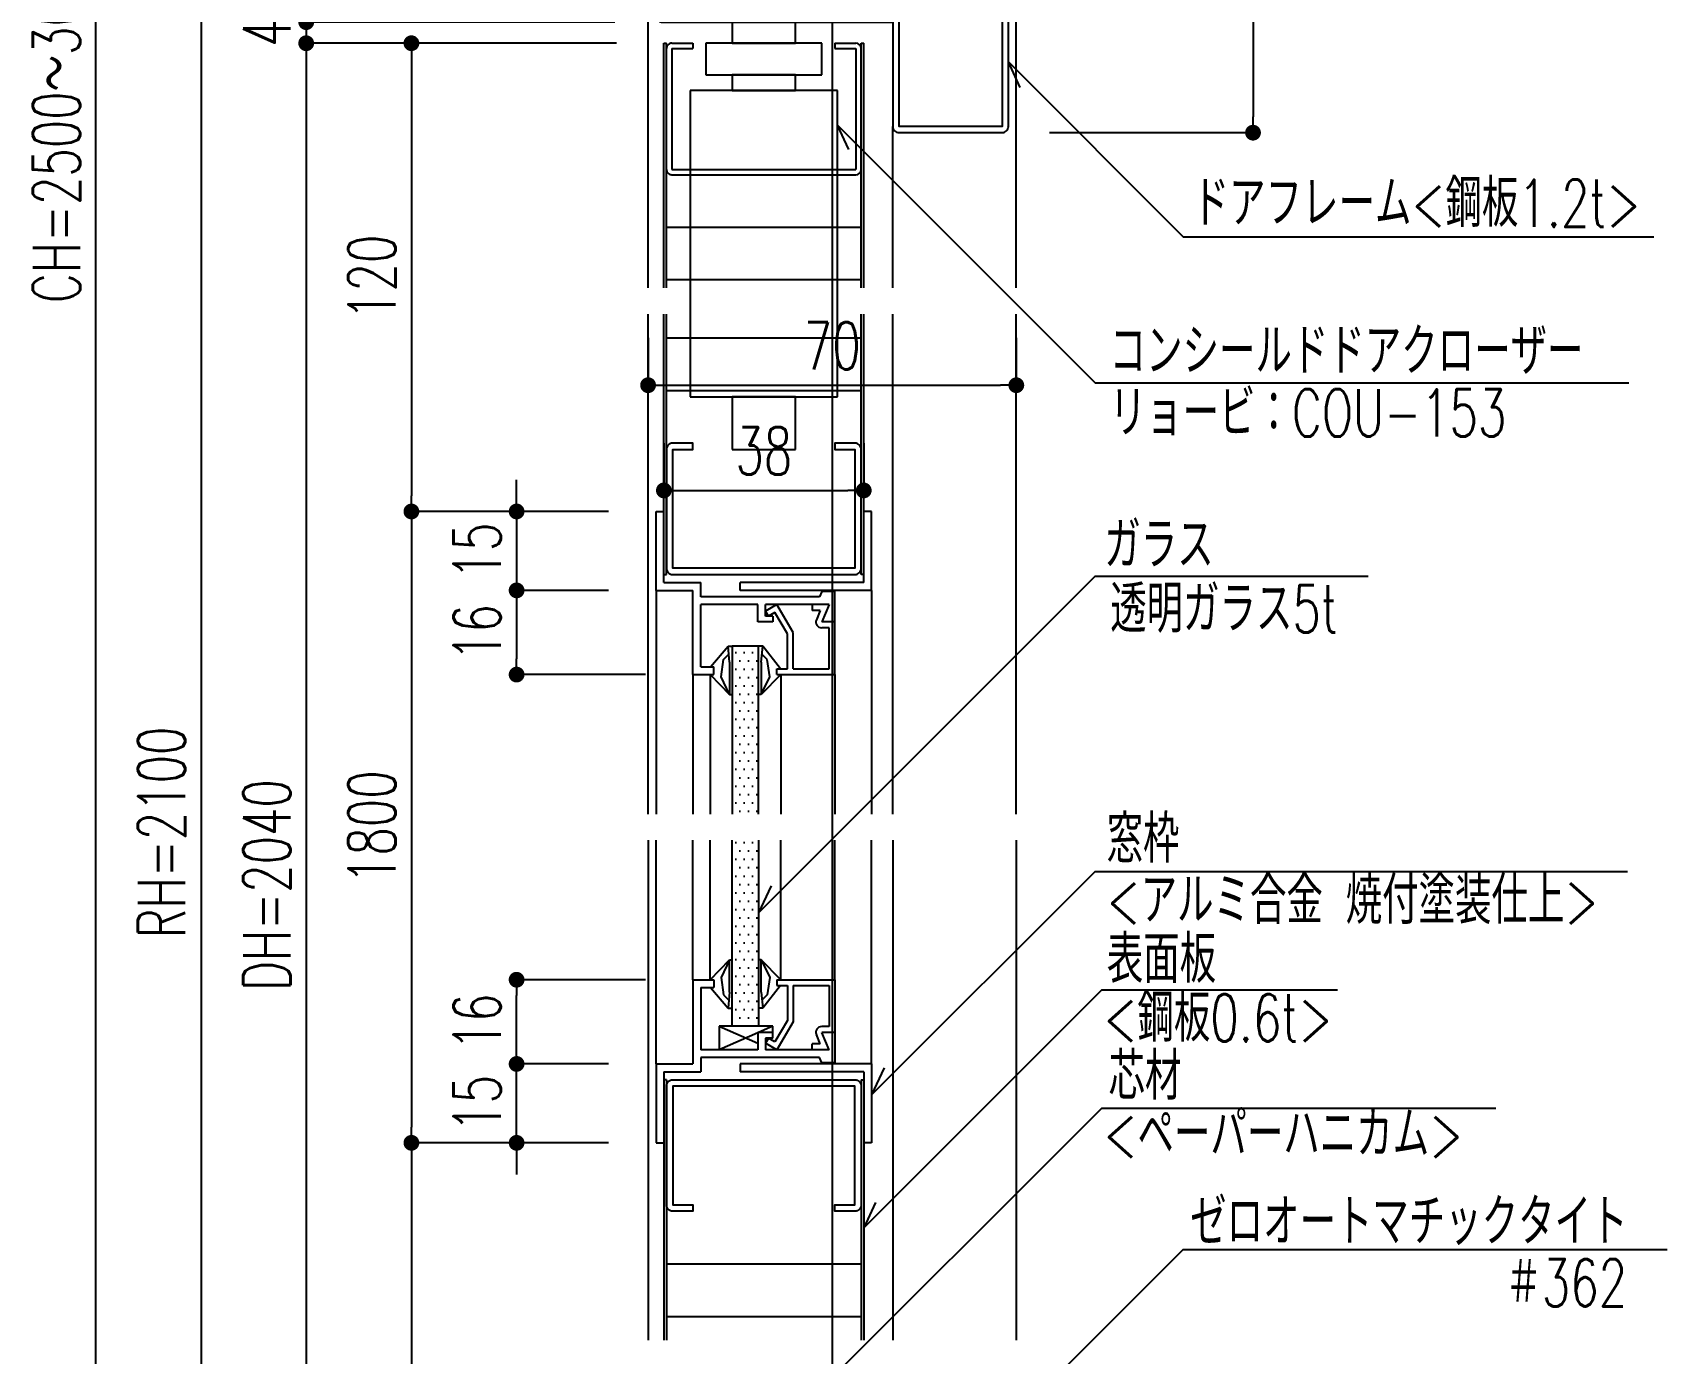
# Model space of a CAD drawing. Extents: x 21 to 47673, y 9 to 26406.
# Drawn here: x 21326.1 to 21636.9, y 19264.6 to 19515.6 of the extents above; entities that cross this region are included whole.
import ezdxf

# ---------------------------------------------------------------- set-up
doc = ezdxf.new("R2010")
doc.units = 0
doc.header["$LTSCALE"] = 10
doc.header["$PDMODE"] = 35
doc.header["$PDSIZE"] = 5
doc.linetypes.add('HIDDEN', pattern=[9.525, 6.35, -3.175])
for name, color, linetype in [('_基準', 1, 'Continuous'), ('_文字', 3, 'Continuous'), ('_製品', 4, 'Continuous'), ('_製品寸法', 9, 'Continuous')]:
    doc.layers.add(name, color=color, linetype=linetype)
doc.styles.add('OKAMURA', font='simplex8.shx', dxfattribs={"width": 0.7, "bigfont": 'BIGFONT.shx'})
doc.dimstyles.new('OKAMURA-003', dxfattribs={"dimscale": 3, "dimtxt": 3, "dimasz": 1, "dimexe": 0, "dimexo": 3, "dimgap": 1, "dimtad": 1, "dimdec": 3, "dimdsep": 46, "dimtxsty": 'OKAMURA', "dimblk1": 'DOT', "dimblk2": 'DOT', "dimsah": 1, "dimcen": 0, "dimclrd": 9, "dimclre": 9, "dimclrt": 3, "dimadec": 0, "dimazin": 0, "dimtfac": 1, "dimtdec": 3, "dimtix": 1, "dimtmove": 2, "dimatfit": 3, "dimldrblk": 'NONE', "dimfxl": 0, "dimtolj": 1, "dimarcsym": 0})

# ---------------------------------------------------------------- blocks, each defined once
blk = doc.blocks.new('_DOT')
at = {"color": 0, "linetype": 'ByBlock'}
blk.add_line((-0.5, 0), (-1, 0), dxfattribs=at)
at = {"color": 0, "linetype": 'ByBlock', "const_width": 0.5}
blk.add_lwpolyline([(-0.25, 0, 1), (0.25, 0, 1)], format="xyb", close=True, dxfattribs=at)
blk = doc.blocks.new('*D1487')
at = {"layer": '_製品寸法', "color": 9, "lineweight": -2, "transparency": 16777216}
for p, q in [((-44, 380), (-120, 380)), ((-120, 377), (-120, 3)), ((-129, 0), (-120, 0))]:
    blk.add_line(p, q, dxfattribs=at)
at = {"layer": 'Defpoints', "color": 0, "transparency": 16777216}
for p in [(-35, 380), (-120, 0), (-120, 0)]:
    blk.add_point(p, dxfattribs=at)
at = {"layer": '_製品寸法', "color": 9, "lineweight": -2, "transparency": 16777216, "xscale": 3, "yscale": 3, "zscale": 3}
for p, rotation in [((-120, 380), 90), ((-120, 0), 270)]:
    blk.add_blockref('_DOT', p, dxfattribs=dict(at, rotation=rotation))
at = {"layer": '_製品寸法', "color": 3, "transparency": 16777216, "insert": (-127.5, 190), "char_height": 9, "attachment_point": 5, "rotation": 90, "style": 'OKAMURA'}
blk.add_mtext('\\A1;RH=2100', dxfattribs=at)
blk = doc.blocks.new('_None')
blk = doc.blocks.new('*D1488')
at = {"layer": '_製品寸法', "color": 9, "lineweight": -2, "transparency": 16777216}
for p, q in [((-41, 340), (-100, 340)), ((-100, 337), (-100, 23)), ((-44, 20), (-100, 20))]:
    blk.add_line(p, q, dxfattribs=at)
at = {"layer": 'Defpoints', "color": 0, "transparency": 16777216}
for p in [(-32, 340), (-100, 20), (-35, 20)]:
    blk.add_point(p, dxfattribs=at)
at = {"layer": '_製品寸法', "color": 9, "lineweight": -2, "transparency": 16777216, "xscale": 3, "yscale": 3, "zscale": 3}
for p, rotation in [((-100, 340), 90), ((-100, 20), 270)]:
    blk.add_blockref('_DOT', p, dxfattribs=dict(at, rotation=rotation))
at = {"layer": '_製品寸法', "color": 3, "transparency": 16777216, "insert": (-107.5, 180), "char_height": 9, "attachment_point": 5, "rotation": 90, "style": 'OKAMURA'}
blk.add_mtext('\\A1;DH=2040', dxfattribs=at)
blk = doc.blocks.new('*D1491')
at = {"layer": '_製品寸法', "color": 9, "lineweight": -2, "transparency": 16777216}
for p, q in [((-100, 347), (-100, 350)), ((-41.3, 344), (-100, 344)), ((-100, 344), (-100, 340)), ((-41, 340), (-100, 340)), ((-100, 337), (-100, 334))]:
    blk.add_line(p, q, dxfattribs=at)
at = {"layer": 'Defpoints', "color": 0, "transparency": 16777216}
for p in [(-32.3, 344), (-100, 340), (-32, 340)]:
    blk.add_point(p, dxfattribs=at)
at = {"layer": '_製品寸法', "color": 9, "lineweight": -2, "transparency": 16777216, "xscale": 3, "yscale": 3, "zscale": 3}
for p, rotation in [((-100, 344), 270), ((-100, 340), 90)]:
    blk.add_blockref('_DOT', p, dxfattribs=dict(at, rotation=rotation))
at = {"layer": '_製品寸法', "color": 3, "transparency": 16777216, "insert": (-107.5, 342), "char_height": 9, "attachment_point": 5, "rotation": 90, "style": 'OKAMURA'}
blk.add_mtext('\\A1;4', dxfattribs=at)
blk = doc.blocks.new('*D1492')
at = {"layer": '_製品寸法', "color": 9, "lineweight": -2, "transparency": 16777216}
for p, q in [((44, 380), (80, 380)), ((80, 377), (80, 326)), ((41.3, 323), (80, 323))]:
    blk.add_line(p, q, dxfattribs=at)
at = {"layer": 'Defpoints', "color": 0, "transparency": 16777216}
for p in [(35, 380), (32.3, 323), (80, 323)]:
    blk.add_point(p, dxfattribs=at)
at = {"layer": '_製品寸法', "color": 9, "lineweight": -2, "transparency": 16777216, "xscale": 3, "yscale": 3, "zscale": 3}
for p, rotation in [((80, 380), 90), ((80, 323), 270)]:
    blk.add_blockref('_DOT', p, dxfattribs=dict(at, rotation=rotation))
at = {"layer": '_製品寸法', "color": 3, "transparency": 16777216, "insert": (72.5, 351.5), "char_height": 9, "attachment_point": 5, "rotation": 90, "style": 'OKAMURA'}
blk.add_mtext('\\A1;57', dxfattribs=at)
blk = doc.blocks.new('*D1493')
at = {"layer": '_製品寸法', "color": 9, "lineweight": -2, "transparency": 16777216}
for p, q in [((-35, 284), (-35, 275)), ((35, 284), (35, 275)), ((-32, 275), (32, 275))]:
    blk.add_line(p, q, dxfattribs=at)
at = {"layer": 'Defpoints', "color": 0, "transparency": 16777216}
for p in [(-35, 275), (35, 275), (35, 275)]:
    blk.add_point(p, dxfattribs=at)
at = {"layer": '_製品寸法', "color": 9, "lineweight": -2, "transparency": 16777216, "xscale": 3, "yscale": 3, "zscale": 3, "rotation": 180}
blk.add_blockref('_DOT', (-35, 275), dxfattribs=at)
at = {"layer": '_製品寸法', "color": 9, "lineweight": -2, "transparency": 16777216, "xscale": 3, "yscale": 3, "zscale": 3}
blk.add_blockref('_DOT', (35, 275), dxfattribs=at)
at = {"layer": '_製品寸法', "color": 3, "transparency": 16777216, "insert": (0, 282.5), "char_height": 9, "attachment_point": 5, "style": 'OKAMURA'}
blk.add_mtext('\\A1;70', dxfattribs=at)
blk = doc.blocks.new('*D1494')
at = {"layer": '_製品寸法', "color": 9, "lineweight": -2, "transparency": 16777216}
for p, q in [((-32, 264), (-32, 255)), ((6, 264), (6, 255)), ((-29, 255), (3, 255))]:
    blk.add_line(p, q, dxfattribs=at)
at = {"layer": 'Defpoints', "color": 0, "transparency": 16777216}
for p in [(-32, 255), (6, 255), (6, 255)]:
    blk.add_point(p, dxfattribs=at)
at = {"layer": '_製品寸法', "color": 9, "lineweight": -2, "transparency": 16777216, "xscale": 3, "yscale": 3, "zscale": 3, "rotation": 180}
blk.add_blockref('_DOT', (-32, 255), dxfattribs=at)
at = {"layer": '_製品寸法', "color": 9, "lineweight": -2, "transparency": 16777216, "xscale": 3, "yscale": 3, "zscale": 3}
blk.add_blockref('_DOT', (6, 255), dxfattribs=at)
at = {"layer": '_製品寸法', "color": 3, "transparency": 16777216, "insert": (-13, 262.5), "char_height": 9, "attachment_point": 5, "style": 'OKAMURA'}
blk.add_mtext('\\A1;38', dxfattribs=at)
blk = doc.blocks.new('*D1495')
at = {"layer": '_製品寸法', "color": 9, "lineweight": -2, "transparency": 16777216}
for p, q in [((-149, 650), (-140, 650)), ((-140, 2.98), (-140, 647)), ((-149, -0.02), (-140, -0.02))]:
    blk.add_line(p, q, dxfattribs=at)
at = {"layer": 'Defpoints', "color": 0, "transparency": 16777216}
for p in [(-140, 650), (-140, 650), (-140, -0.02)]:
    blk.add_point(p, dxfattribs=at)
at = {"layer": '_製品寸法', "color": 9, "lineweight": -2, "transparency": 16777216, "xscale": 3, "yscale": 3, "zscale": 3}
for p, rotation in [((-140, 650), 90), ((-140, -0.02), 270)]:
    blk.add_blockref('_DOT', p, dxfattribs=dict(at, rotation=rotation))
at = {"layer": '_製品寸法', "color": 3, "transparency": 16777216, "insert": (-147.5, 324.99), "char_height": 9, "attachment_point": 5, "rotation": 90, "style": 'OKAMURA'}
blk.add_mtext('\\A1;CH=2500～3000', dxfattribs=at)
blk = doc.blocks.new('*D1496')
at = {"layer": '_製品寸法', "color": 9, "lineweight": -2, "transparency": 16777216}
for p, q in [((-41, 340), (-80, 340)), ((-80, 337), (-80, 254)), ((-42.5, 251), (-80, 251))]:
    blk.add_line(p, q, dxfattribs=at)
at = {"layer": 'Defpoints', "color": 0, "transparency": 16777216}
for p in [(-32, 340), (-80, 251), (-33.5, 251)]:
    blk.add_point(p, dxfattribs=at)
at = {"layer": '_製品寸法', "color": 9, "lineweight": -2, "transparency": 16777216, "xscale": 3, "yscale": 3, "zscale": 3}
for p, rotation in [((-80, 340), 90), ((-80, 251), 270)]:
    blk.add_blockref('_DOT', p, dxfattribs=dict(at, rotation=rotation))
at = {"layer": '_製品寸法', "color": 3, "transparency": 16777216, "insert": (-87.5, 295.5), "char_height": 9, "attachment_point": 5, "rotation": 90, "style": 'OKAMURA'}
blk.add_mtext('\\A1;120', dxfattribs=at)
blk = doc.blocks.new('*D1497')
at = {"layer": '_製品寸法', "color": 9, "lineweight": -2, "transparency": 16777216}
for p, q in [((-42.5, 251), (-80, 251)), ((-80, 248), (-80, 134)), ((-42.5, 131), (-80, 131))]:
    blk.add_line(p, q, dxfattribs=at)
at = {"layer": 'Defpoints', "color": 0, "transparency": 16777216}
for p in [(-33.5, 251), (-80, 131), (-33.5, 131)]:
    blk.add_point(p, dxfattribs=at)
at = {"layer": '_製品寸法', "color": 9, "lineweight": -2, "transparency": 16777216, "xscale": 3, "yscale": 3, "zscale": 3}
for p, rotation in [((-80, 251), 90), ((-80, 131), 270)]:
    blk.add_blockref('_DOT', p, dxfattribs=dict(at, rotation=rotation))
at = {"layer": '_製品寸法', "color": 3, "transparency": 16777216, "insert": (-87.5, 191), "char_height": 9, "attachment_point": 5, "rotation": 90, "style": 'OKAMURA'}
blk.add_mtext('\\A1;1800', dxfattribs=at)
blk = doc.blocks.new('*D1498')
at = {"layer": '_製品寸法', "color": 9, "lineweight": -2, "transparency": 16777216}
for p, q in [((-42.5, 131), (-80, 131)), ((-80, 128), (-80, 23)), ((-44, 20), (-80, 20))]:
    blk.add_line(p, q, dxfattribs=at)
at = {"layer": 'Defpoints', "color": 0, "transparency": 16777216}
for p in [(-33.5, 131), (-80, 20), (-35, 20)]:
    blk.add_point(p, dxfattribs=at)
at = {"layer": '_製品寸法', "color": 9, "lineweight": -2, "transparency": 16777216, "xscale": 3, "yscale": 3, "zscale": 3}
for p, rotation in [((-80, 131), 90), ((-80, 20), 270)]:
    blk.add_blockref('_DOT', p, dxfattribs=dict(at, rotation=rotation))
at = {"layer": '_製品寸法', "color": 3, "transparency": 16777216, "insert": (-87.5, 75.5), "char_height": 9, "attachment_point": 5, "rotation": 90, "style": 'OKAMURA'}
blk.add_mtext('\\A1;120', dxfattribs=at)
blk = doc.blocks.new('*D1499')
at = {"layer": '_製品寸法', "color": 9, "lineweight": -2, "transparency": 16777216}
for p, q in [((-60, 254), (-60, 257)), ((-42.5, 251), (-60, 251)), ((-60, 251), (-60, 236)), ((-42.5, 236), (-60, 236)), ((-60, 233), (-60, 230))]:
    blk.add_line(p, q, dxfattribs=at)
at = {"layer": 'Defpoints', "color": 0, "transparency": 16777216}
for p in [(-33.5, 251), (-60, 236), (-33.5, 236)]:
    blk.add_point(p, dxfattribs=at)
at = {"layer": '_製品寸法', "color": 9, "lineweight": -2, "transparency": 16777216, "xscale": 3, "yscale": 3, "zscale": 3}
for p, rotation in [((-60, 251), 270), ((-60, 236), 90)]:
    blk.add_blockref('_DOT', p, dxfattribs=dict(at, rotation=rotation))
at = {"layer": '_製品寸法', "color": 3, "transparency": 16777216, "insert": (-67.5, 243.5), "char_height": 9, "attachment_point": 5, "rotation": 90, "style": 'OKAMURA'}
blk.add_mtext('\\A1;15', dxfattribs=at)
blk = doc.blocks.new('*D1500')
at = {"layer": '_製品寸法', "color": 9, "lineweight": -2, "transparency": 16777216}
for p, q in [((-42.5, 236), (-60, 236)), ((-60, 233), (-60, 223)), ((-35.5, 220), (-60, 220))]:
    blk.add_line(p, q, dxfattribs=at)
at = {"layer": 'Defpoints', "color": 0, "transparency": 16777216}
for p in [(-33.5, 236), (-60, 220), (-26.5, 220)]:
    blk.add_point(p, dxfattribs=at)
at = {"layer": '_製品寸法', "color": 9, "lineweight": -2, "transparency": 16777216, "xscale": 3, "yscale": 3, "zscale": 3}
for p, rotation in [((-60, 236), 90), ((-60, 220), 270)]:
    blk.add_blockref('_DOT', p, dxfattribs=dict(at, rotation=rotation))
at = {"layer": '_製品寸法', "color": 3, "transparency": 16777216, "insert": (-67.5, 228), "char_height": 9, "attachment_point": 5, "rotation": 90, "style": 'OKAMURA'}
blk.add_mtext('\\A1;16', dxfattribs=at)
blk = doc.blocks.new('*D1501')
at = {"layer": '_製品寸法', "color": 9, "lineweight": -2, "transparency": 16777216}
for p, q in [((-60, 149), (-60, 152)), ((-42.5, 146), (-60, 146)), ((-60, 131), (-60, 146)), ((-42.5, 131), (-60, 131)), ((-60, 128), (-60, 125))]:
    blk.add_line(p, q, dxfattribs=at)
at = {"layer": 'Defpoints', "color": 0, "transparency": 16777216}
for p in [(-60, 146), (-33.5, 146), (-33.5, 131)]:
    blk.add_point(p, dxfattribs=at)
at = {"layer": '_製品寸法', "color": 9, "lineweight": -2, "transparency": 16777216, "xscale": 3, "yscale": 3, "zscale": 3}
for p, rotation in [((-60, 146), 270), ((-60, 131), 90)]:
    blk.add_blockref('_DOT', p, dxfattribs=dict(at, rotation=rotation))
at = {"layer": '_製品寸法', "color": 3, "transparency": 16777216, "insert": (-67.5, 138.5), "char_height": 9, "attachment_point": 5, "rotation": 90, "style": 'OKAMURA'}
blk.add_mtext('\\A1;15', dxfattribs=at)
blk = doc.blocks.new('*D1502')
at = {"layer": '_製品寸法', "color": 9, "lineweight": -2, "transparency": 16777216}
for p, q in [((-35.5, 162), (-60, 162)), ((-60, 149), (-60, 159)), ((-42.5, 146), (-60, 146))]:
    blk.add_line(p, q, dxfattribs=at)
at = {"layer": 'Defpoints', "color": 0, "transparency": 16777216}
for p in [(-60, 162), (-26.5, 162), (-33.5, 146)]:
    blk.add_point(p, dxfattribs=at)
at = {"layer": '_製品寸法', "color": 9, "lineweight": -2, "transparency": 16777216, "xscale": 3, "yscale": 3, "zscale": 3}
for p, rotation in [((-60, 162), 90), ((-60, 146), 270)]:
    blk.add_blockref('_DOT', p, dxfattribs=dict(at, rotation=rotation))
at = {"layer": '_製品寸法', "color": 3, "transparency": 16777216, "insert": (-67.5, 154), "char_height": 9, "attachment_point": 5, "rotation": 90, "style": 'OKAMURA'}
blk.add_mtext('\\A1;16', dxfattribs=at)
blk = doc.blocks.new('A$C04476BE7')
for p, q in [((-1.5, -15), (-1.5, 0)), ((-1.5, 0), (0, 0)), ((0, -13.5), (0, 0)), ((38, -13.5), (38, 0)), ((39.5, 0), (38, 0)), ((39.5, -15), (39.5, 0)), ((-1.5, -15), (5.5, -15)), ((0, -13.5), (7, -13.5)), ((5.5, -31), (5.5, -15)), ((7, -16.2), (7, -13.5)), ((38, -13.5), (14.5, -13.5)), ((14.5, -15), (14.5, -13.5)), ((39.5, -15), (14.5, -15)), ((30, -15.2), (29.58, -16.2)), ((32.5, -15.2), (30, -15.2)), ((32.5, -31), (32.5, -15.2)), ((29.58, -16.2), (7, -16.2)), ((17.84, -17.7), (7, -17.7)), ((7, -29.5), (7, -17.7)), ((17.84, -21), (17.84, -17.7)), ((31.4, -17.7), (19.34, -17.7)), ((21.5, -17.7), (19.34, -18.97)), ((19.34, -19.91), (19.34, -17.7)), ((24.6, -22.98), (21.5, -17.7)), ((28.21, -17.7), (28.21, -18.8)), ((31.4, -17.7), (30, -21)), ((20.71, -21), (17.84, -21)), ((19.9, -19.91), (19.34, -18.97)), ((20.71, -19.91), (19.34, -19.91)), ((21.11, -19.21), (19.9, -19.91)), ((20.71, -19.91), (20.71, -21)), ((23.5, -23.28), (21.11, -19.21)), ((29.74, -18.8), (28.21, -18.8)), ((29.74, -18.8), (28.99, -20.57)), ((32.5, -21), (30, -21)), ((23.5, -29.9), (23.5, -23.28)), ((24.6, -29.9), (24.6, -22.98)), ((31.4, -22.1), (30, -22.1)), ((31.4, -29.9), (31.4, -22.1)), ((8.83, -29.5), (12.19, -25.59)), ((11.36, -28.12), (12.35, -27.13)), ((12.5, -28.66), (12.19, -25.59)), ((18.5, -28.66), (18.81, -25.59)), ((19.64, -28.12), (18.65, -27.13)), ((22.17, -29.9), (18.81, -25.59)), ((5.5, -31), (9.5, -31)), ((7, -29.5), (9.5, -29.5)), ((8.79, -31), (12.5, -34.77)), ((9.5, -31), (9.5, -29.5)), ((10.86, -31.4), (11.36, -28.12)), ((22.21, -31), (18.5, -34.77)), ((20.14, -31.4), (19.64, -28.12)), ((21.5, -29.9), (23.5, -29.9)), ((21.5, -31), (21.5, -29.9)), ((21.5, -31), (32.5, -31)), ((24.6, -29.9), (31.4, -29.9)), ((12.5, -34.77), (10.86, -31.4)), ((18.5, -34.77), (20.14, -31.4))]:
    blk.add_line(p, q)
blk.add_arc((30, -21), 1.1, 157.0113, 270)
blk = doc.blocks.new('A$C273170C1')
for p, q in [((8.79, 31), (12.5, 34.77)), ((12.5, 34.77), (10.86, 31.4)), ((22.21, 31), (18.5, 34.77)), ((18.5, 34.77), (20.14, 31.4)), ((10.86, 31.4), (11.36, 28.12)), ((20.14, 31.4), (19.64, 28.12)), ((5.5, 31), (5.5, 15)), ((5.5, 31), (9.5, 31)), ((7, 29.5), (7, 17.7)), ((7, 29.5), (9.5, 29.5)), ((8.83, 29.5), (12.19, 25.59)), ((9.5, 31), (9.5, 29.5)), ((11.36, 28.12), (12.35, 27.13)), ((12.5, 28.66), (12.19, 25.59)), ((18.5, 28.66), (18.81, 25.59)), ((19.64, 28.12), (18.65, 27.13)), ((22.17, 29.9), (18.81, 25.59)), ((21.5, 31), (32.5, 31)), ((21.5, 31), (21.5, 29.9)), ((21.5, 29.9), (23.5, 29.9)), ((23.5, 29.9), (23.5, 23.28)), ((24.6, 29.9), (31.4, 29.9)), ((24.6, 29.9), (24.6, 22.98)), ((31.4, 29.9), (31.4, 22.1)), ((32.5, 31), (32.5, 15.2)), ((10.5, 22.2), (17.84, 18.96)), ((10.5, 22.2), (10.5, 17.7)), ((20.71, 22.2), (10.5, 22.2)), ((20.71, 22.2), (17.98, 21)), ((20.71, 19.91), (20.71, 22.2)), ((23.5, 23.28), (21.11, 19.21)), ((24.6, 22.98), (21.5, 17.7)), ((31.4, 22.1), (30, 22.1)), ((17.84, 20.94), (10.5, 17.7)), ((17.84, 21), (17.84, 17.7)), ((20.71, 21), (17.84, 21)), ((20.71, 19.91), (19.34, 19.91)), ((19.9, 19.91), (19.34, 18.97)), ((19.34, 19.91), (19.34, 17.7)), ((21.5, 17.7), (19.34, 18.97)), ((21.11, 19.21), (19.9, 19.91)), ((29.74, 18.8), (28.21, 18.8)), ((28.21, 17.7), (28.21, 18.8)), ((29.74, 18.8), (28.99, 20.57)), ((31.4, 17.7), (30, 21)), ((32.5, 21), (30, 21)), ((17.84, 17.7), (7, 17.7)), ((29.58, 16.2), (7, 16.2)), ((7, 16.2), (7, 13.5)), ((31.4, 17.7), (19.34, 17.7)), ((30, 15.2), (29.58, 16.2)), ((-1.5, 15), (-1.5, 0)), ((-1.5, 15), (5.5, 15)), ((0, 13.5), (0, 0)), ((0, 13.5), (7, 13.5)), ((39.5, 15), (14.5, 15)), ((14.5, 15), (14.5, 13.5)), ((38, 13.5), (14.5, 13.5)), ((32.5, 15.2), (30, 15.2)), ((38, 13.5), (38, 0)), ((39.5, 15), (39.5, 0)), ((-1.5, 0), (0, 0)), ((39.5, 0), (38, 0))]:
    blk.add_line(p, q)
blk.add_arc((30, 21), 1.1, 90, 202.9887)
blk = doc.blocks.new('P15SE縦4')
at = {"layer": '_製品'}
h = blk.add_hatch(dxfattribs=at)
h.set_pattern_fill('DOTS', color=256, angle=180, style=0)
h.set_pattern_definition([(7e-15, (-37.3665, -1654.0516), (0.79375, 1.5875), [0, -1.5875])])
edge = h.paths.add_edge_path()
edge.add_line((-14, 193.5), (-14, 225.41))
edge.add_line((-14, 225.41), (-19, 225.41))
edge.add_line((-19, 225.41), (-19, 193.5))
h = blk.add_hatch(dxfattribs=at)
h.set_pattern_fill('DOTS', color=256, angle=180, style=0)
h.set_pattern_definition([(7e-15, (-37.3665, 1526.0743), (0.79375, -1.5875), [0, -1.5875])])
edge = h.paths.add_edge_path()
edge.add_line((-14, 188.5), (-14, 153.2))
edge.add_line((-14, 153.2), (-19, 153.2))
edge.add_line((-19, 153.2), (-19, 188.5))
for p, q in [((-35, 293.5), (-35, 380)), ((35, 293.5), (35, 380)), ((-32, 340), (-31.5, 340)), ((-32, 293.5), (-32, 340)), ((-31.5, 293.5), (-31.5, 340)), ((-30.5, 340), (-26.5, 340)), ((-30.5, 339), (-30.5, 316)), ((-30.5, 339), (-26.5, 339)), ((-26.5, 340), (-26.5, 339)), ((0.5, 340), (4.5, 340)), ((0.5, 340), (0.5, 339)), ((0.5, 339), (4.5, 339)), ((4.5, 339), (4.5, 316)), ((5.5, 340), (6, 340)), ((5.5, 293.5), (5.5, 340)), ((6, 293.5), (6, 340)), ((11.5, 293.5), (11.5, 324.2)), ((-30.5, 316), (4.5, 316)), ((-30.5, 315), (4.5, 315)), ((5.5, 305), (-31.5, 305)), ((5.5, 295), (-31.5, 295)), ((-35, 193.5), (-35, 288.5)), ((-32, 239), (-32, 288.5)), ((-31.5, 239), (-31.5, 288.5)), ((5.5, 239), (5.5, 288.5)), ((6, 239), (6, 288.5)), ((11.5, 193.5), (11.5, 288.5)), ((35, 193.5), (35, 288.5)), ((-31.5, 284), (5.5, 284)), ((-31.5, 274), (5.5, 274)), ((-32, 239), (-31.5, 239)), ((6, 239), (5.5, 239)), ((-33.5, 236), (-33.5, 193.5)), ((7.5, 236), (7.5, 193.5)), ((-19.81, 225.41), (-19, 225.41)), ((-13.19, 225.41), (-14, 225.41)), ((-19.5, 222.34), (-19.5, 216.23)), ((-13.5, 222.34), (-13.5, 216.23)), ((-26.5, 220), (-26.5, 193.5)), ((-23.21, 220), (-23.21, 193.5)), ((-9.79, 220), (-9.79, 193.5)), ((0.5, 220), (0.5, 193.5)), ((-19.5, 216.23), (-19, 216.23)), ((-13.5, 216.23), (-14, 216.23)), ((-35, 188.5), (-35, 93.5)), ((-33.5, 146), (-33.5, 188.5)), ((-26.5, 162), (-26.5, 188.5)), ((-23.21, 162), (-23.21, 188.5)), ((-9.79, 162), (-9.79, 188.5)), ((0.5, 162), (0.5, 188.5)), ((7.5, 146), (7.5, 188.5)), ((11.5, 188.5), (11.5, 93.5)), ((35, 188.5), (35, 93.5)), ((-19.5, 159.66), (-19.5, 165.77)), ((-19.5, 165.77), (-19, 165.77)), ((-13.5, 165.77), (-14, 165.77)), ((-13.5, 159.66), (-13.5, 165.77)), ((-19.81, 156.59), (-19, 156.59)), ((-13.19, 156.59), (-14, 156.59)), ((-32, 143), (-32, 93.5)), ((-31.5, 143), (-32, 143)), ((-31.5, 143), (-31.5, 93.5)), ((5.5, 143), (5.5, 93.5)), ((5.5, 143), (6, 143)), ((6, 143), (6, 93.5)), ((-31.5, 108), (5.5, 108)), ((-31.5, 98), (5.5, 98))]:
    blk.add_line(p, q, dxfattribs=at)
for points in [[(11.5, 345.2), (-32.3, 345.2), (-32.3, 378.8), (-23.5, 378.8), (-23.5, 380), (-32.3, 380, 0.414214), (-33.5, 378.8), (-33.5, 345.2, 0.414214), (-32.3, 344), (11.5, 344), (11.5, 324.2, 0.414214), (12.7, 323), (32.3, 323, 0.414214), (33.5, 324.2), (33.5, 378.8, 0.414214), (32.3, 380), (23.5, 380), (23.5, 378.8), (32.3, 378.8), (32.3, 324.2), (12.7, 324.2), (12.7, 344, 0.414214)], [(-31.5, 262.8), (-31.5, 240.2, 0.414214), (-30.3, 239), (4.3, 239, 0.414214), (5.5, 240.2), (5.5, 262.8, 0.414214), (4.3, 264), (0.5, 264), (0.5, 262.8), (4.3, 262.8), (4.3, 240.2), (-30.3, 240.2), (-30.3, 262.8), (-26.5, 262.8), (-26.5, 264), (-30.3, 264, 0.414214)], [(-31.5, 119.2), (-31.5, 141.8, -0.414214), (-30.3, 143), (4.3, 143, -0.414214), (5.5, 141.8), (5.5, 119.2, -0.414214), (4.3, 118), (0.5, 118), (0.5, 119.2), (4.3, 119.2), (4.3, 141.8), (-30.3, 141.8), (-30.3, 119.2), (-26.5, 119.2), (-26.5, 118), (-30.3, 118, -0.414214)]]:
    blk.add_lwpolyline(points, format="xyb", close=True, dxfattribs=at)
at = {"layer": '_製品', "linetype": 'HIDDEN'}
for points in [[(-19, 340), (-7, 340), (-7, 344), (-19, 344)], [(-24, 334), (-2, 334), (-2, 340), (-24, 340)], [(-19, 331), (-7, 331), (-7, 334), (-19, 334)], [(-27, 272.8), (1, 272.8), (1, 331), (-27, 331)], [(-19, 262.8), (-7, 262.8), (-7, 272.8), (-19, 272.8)]]:
    blk.add_lwpolyline(points, close=True, dxfattribs=at)
at = {"layer": '_製品'}
for points in [[(-14, 193.5), (-14, 225.41), (-19, 225.41), (-19, 193.5)], [(-14, 188.5), (-14, 153.2), (-19, 153.2), (-19, 188.5)]]:
    blk.add_lwpolyline(points, dxfattribs=at)
for centre, start, end in [((-30.5, 339), 90, 180.003), ((4.5, 339), 0, 89.997), ((-30.5, 316), 180, 270.003), ((4.5, 316), 270, 359.997)]:
    blk.add_arc(centre, 1, start, end, dxfattribs=at)
for name, p in [('A$C04476BE7', (-32, 251)), ('A$C273170C1', (-32, 131))]:
    blk.add_blockref(name, p, dxfattribs=at)
blk = doc.blocks.new('*U1484')
at = {"layer": '_基準'}
blk.add_line((0, 1347), (0, -40), dxfattribs=at)
at = {"layer": '_文字', "color": 9}
for points in [[(35.7495, 331.6127), (33.5, 336.4367), (66.7451, 303.1917), (156.1917, 303.1917)], [(3.1457, 319.8241), (1, 324.4255), (50, 275.4255), (151.4193, 275.4255)], [(-11.5968, 179.8715), (-14, 174.7178), (50, 238.7178), (101.8811, 238.7178)], [(9.9032, 145.2542), (7.5, 140.1006), (50, 182.6006), (151.2063, 182.6006)], [(8.2495, 119.6572), (6, 114.8332), (51.2292, 160.0623), (96.0882, 160.0623)], [(-3.8638, 85.0683), (-6.0934, 80.287), (51.2292, 137.6095), (126.1612, 137.6095)], [(-3.6644, 42.842), (-5.894, 38.0606), (66.7442, 110.6987), (158.7644, 110.6987)]]:
    blk.add_lwpolyline(points, dxfattribs=at)
at = {"layer": '_製品'}
blk.add_blockref('P15SE縦4', (0, 0), dxfattribs=at)
at = {"layer": '_文字', "style": 'OKAMURA', "width": 0.7}
for s, p in [('ドアフレーム<鋼板1.2t> ', (68.5327, 305.0979)), ('コンシールドドアクローザー', (52.7472, 276.974)), ('リョービ：COU-153', (52.7472, 265.2451)), ('ガラス ', (51.7335, 240.146)), ('透明ガラス5t', (52.8496, 227.9889)), ('窓枠 ', (52.1619, 184.2428)), ('<アルミ合金 焼付塗装仕上>', (52.1619, 172.6147)), ('表面板', (52.2042, 161.4116)), ('<鋼板0.6t>', (51.5542, 150.25)), ('芯材', (52.5293, 139.1695)), ('<ペーパーハニカム>', (51.5542, 128.2085)), ('ゼロオートマチックタイト', (68.0443, 111.5109)), ('＃362', (127.9806, 99.8967))]:
    blk.add_text(s, height=9, dxfattribs=at).set_placement(p)
at = {"layer": '_製品寸法'}
for base, p1, p2, text, picture, middle in [((-140, 650), (-140, -0.0179), (-140, 650), 'CH=2500～3000', '*D1495', (-147.5, 324.991)), ((-120, 0), (-35, 380), (-120, 0), 'RH=2100', '*D1487', (-127.5, 190)), ((-100, 20), (-32, 340), (-35, 20), 'DH=2040', '*D1488', (-107.5, 180)), ((-80, 251), (-32, 340), (-33.5, 251), '120', '*D1496', (-87.5, 295.5)), ((-80, 131), (-33.5, 251), (-33.5, 131), '1800', '*D1497', (-87.5, 191)), ((-80, 20), (-33.5, 131), (-35, 20), '120', '*D1498', (-87.5, 75.5))]:
    dim = blk.add_linear_dim(base=base, p1=p1, p2=p2, angle=90, text=text, dimstyle='OKAMURA-003', dxfattribs=at)
    dim.commit()
    dim.dimension.update_dxf_attribs({"geometry": picture, "text_midpoint": middle})
for base, p1, p2, angle, picture, middle in [((80, 323), (35, 380), (32.3, 323), 90, '*D1492', (72.5, 351.5)), ((-100, 340), (-32.3, 344), (-32, 340), 90, '*D1491', (-107.5, 342)), ((-60, 236), (-33.5, 251), (-33.5, 236), 90, '*D1499', (-67.5, 243.5)), ((-60, 220), (-33.5, 236), (-26.5, 220), 90, '*D1500', (-67.5, 228)), ((-60, 162), (-33.5, 146), (-26.5, 162), 270, '*D1502', (-67.5, 154)), ((-60, 146), (-33.5, 131), (-33.5, 146), 270, '*D1501', (-67.5, 138.5))]:
    dim = blk.add_linear_dim(base=base, p1=p1, p2=p2, angle=angle, dimstyle='OKAMURA-003', dxfattribs=at)
    dim.commit()
    dim.dimension.update_dxf_attribs({"geometry": picture, "text_midpoint": middle})
for base, p1, p2, picture, middle in [((35, 275), (-35, 275), (35, 275), '*D1493', (0, 282.5)), ((6, 255), (-32, 255), (6, 255), '*D1494', (-13, 262.5))]:
    dim = blk.add_linear_dim(base=base, p1=p1, p2=p2, dimstyle='OKAMURA-003', dxfattribs=at)
    dim.commit()
    dim.dimension.update_dxf_attribs({"geometry": picture, "text_midpoint": middle})

msp = doc.modelspace()

# ---------------------------------------------------------------- block references
msp.add_blockref('*U1484', (21478.0929, 19173.5703))

doc.saveas('drawing.dxf')
